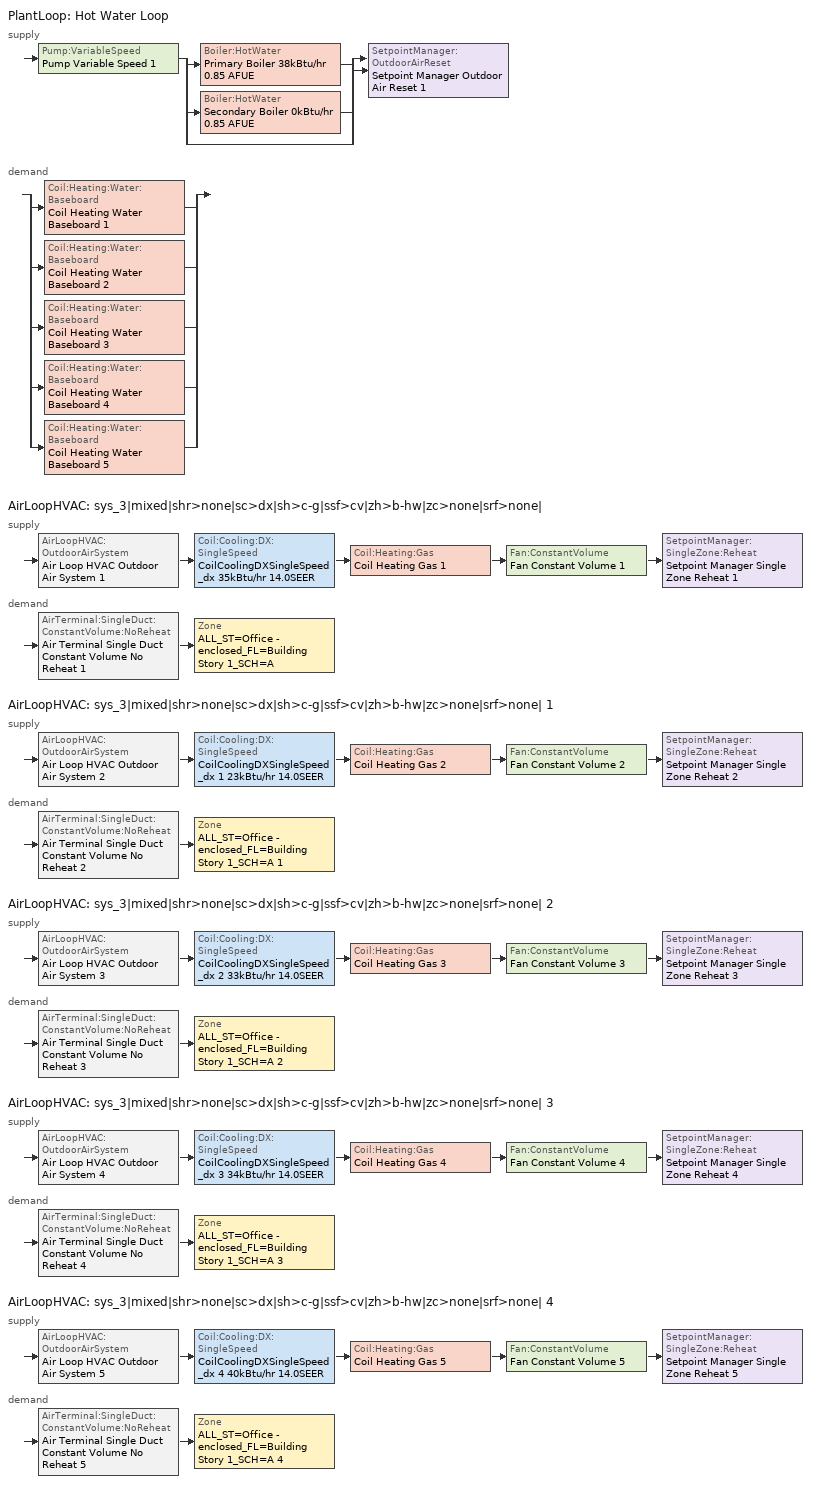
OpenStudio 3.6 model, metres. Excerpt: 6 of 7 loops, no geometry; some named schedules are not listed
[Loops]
PlantLoop 'Hot Water Loop'
 supply: Pump:VariableSpeed 'Pump Variable Speed 1' > split
  | Boiler:HotWater 'Primary Boiler 38kBtu/hr 0.85 AFUE'
  | Boiler:HotWater 'Secondary Boiler 0kBtu/hr 0.85 AFUE'
  | bypass
  join > SetpointManager:OutdoorAirReset 'Setpoint Manager Outdoor Air Reset 1'
 demand: split
  | Coil:Heating:Water:Baseboard 'Coil Heating Water Baseboard 1'
  | Coil:Heating:Water:Baseboard 'Coil Heating Water Baseboard 2'
  | Coil:Heating:Water:Baseboard 'Coil Heating Water Baseboard 3'
  | Coil:Heating:Water:Baseboard 'Coil Heating Water Baseboard 4'
  | Coil:Heating:Water:Baseboard 'Coil Heating Water Baseboard 5'
AirLoopHVAC 'sys_3|mixed|shr>none|sc>dx|sh>c-g|ssf>cv|zh>b-hw|zc>none|srf>none|'
 supply: AirLoopHVAC:OutdoorAirSystem 'Air Loop HVAC Outdoor Air System 1' > Coil:Cooling:DX:SingleSpeed 'CoilCoolingDXSingleSpeed_dx 35kBtu/hr 14.0SEER' > Coil:Heating:Gas 'Coil Heating Gas 1' > Fan:ConstantVolume 'Fan Constant Volume 1' > SetpointManager:SingleZone:Reheat 'Setpoint Manager Single Zone Reheat 1'
 demand: AirTerminal:SingleDuct:ConstantVolume:NoReheat 'Air Terminal Single Duct Constant Volume No Reheat 1' > Zone 'ALL_ST=Office - enclosed_FL=Building Story 1_SCH=A'
AirLoopHVAC 'sys_3|mixed|shr>none|sc>dx|sh>c-g|ssf>cv|zh>b-hw|zc>none|srf>none| 1'
 supply: AirLoopHVAC:OutdoorAirSystem 'Air Loop HVAC Outdoor Air System 2' > Coil:Cooling:DX:SingleSpeed 'CoilCoolingDXSingleSpeed_dx 1 23kBtu/hr 14.0SEER' > Coil:Heating:Gas 'Coil Heating Gas 2' > Fan:ConstantVolume 'Fan Constant Volume 2' > SetpointManager:SingleZone:Reheat 'Setpoint Manager Single Zone Reheat 2'
 demand: AirTerminal:SingleDuct:ConstantVolume:NoReheat 'Air Terminal Single Duct Constant Volume No Reheat 2' > Zone 'ALL_ST=Office - enclosed_FL=Building Story 1_SCH=A 1'
AirLoopHVAC 'sys_3|mixed|shr>none|sc>dx|sh>c-g|ssf>cv|zh>b-hw|zc>none|srf>none| 2'
 supply: AirLoopHVAC:OutdoorAirSystem 'Air Loop HVAC Outdoor Air System 3' > Coil:Cooling:DX:SingleSpeed 'CoilCoolingDXSingleSpeed_dx 2 33kBtu/hr 14.0SEER' > Coil:Heating:Gas 'Coil Heating Gas 3' > Fan:ConstantVolume 'Fan Constant Volume 3' > SetpointManager:SingleZone:Reheat 'Setpoint Manager Single Zone Reheat 3'
 demand: AirTerminal:SingleDuct:ConstantVolume:NoReheat 'Air Terminal Single Duct Constant Volume No Reheat 3' > Zone 'ALL_ST=Office - enclosed_FL=Building Story 1_SCH=A 2'
AirLoopHVAC 'sys_3|mixed|shr>none|sc>dx|sh>c-g|ssf>cv|zh>b-hw|zc>none|srf>none| 3'
 supply: AirLoopHVAC:OutdoorAirSystem 'Air Loop HVAC Outdoor Air System 4' > Coil:Cooling:DX:SingleSpeed 'CoilCoolingDXSingleSpeed_dx 3 34kBtu/hr 14.0SEER' > Coil:Heating:Gas 'Coil Heating Gas 4' > Fan:ConstantVolume 'Fan Constant Volume 4' > SetpointManager:SingleZone:Reheat 'Setpoint Manager Single Zone Reheat 4'
 demand: AirTerminal:SingleDuct:ConstantVolume:NoReheat 'Air Terminal Single Duct Constant Volume No Reheat 4' > Zone 'ALL_ST=Office - enclosed_FL=Building Story 1_SCH=A 3'
AirLoopHVAC 'sys_3|mixed|shr>none|sc>dx|sh>c-g|ssf>cv|zh>b-hw|zc>none|srf>none| 4'
 supply: AirLoopHVAC:OutdoorAirSystem 'Air Loop HVAC Outdoor Air System 5' > Coil:Cooling:DX:SingleSpeed 'CoilCoolingDXSingleSpeed_dx 4 40kBtu/hr 14.0SEER' > Coil:Heating:Gas 'Coil Heating Gas 5' > Fan:ConstantVolume 'Fan Constant Volume 5' > SetpointManager:SingleZone:Reheat 'Setpoint Manager Single Zone Reheat 5'
 demand: AirTerminal:SingleDuct:ConstantVolume:NoReheat 'Air Terminal Single Duct Constant Volume No Reheat 5' > Zone 'ALL_ST=Office - enclosed_FL=Building Story 1_SCH=A 4'
[Sizing:Zone] Zone Cooling Design Supply Air Temperature Input Method=TemperatureDifference; Zone Cooling Design Supply Air Temperature {C}=14; Zone Cooling Design Supply Air Temperature Difference {deltaC}=11; Zone Heating Design Supply Air Temperature Input Method=TemperatureDifference; Zone Heating Design Supply Air Temperature {C}=40; Zone Heating Design Supply Air Temperature Difference {deltaC}=21; Zone Cooling Design Supply Air Humidity Ratio {kg-H2O/kg-air}=0.0085; Zone Heating Design Supply Air Humidity Ratio {kg-H2O/kg-air}=0.008; Zone Heating Sizing Factor=1.3; Zone Cooling Sizing Factor=1.1; Cooling Design Air Flow Method=DesignDay; Heating Design Air Flow Method=DesignDay; Account for Dedicated Outdoor Air System=No; Dedicated Outdoor Air System Control Strategy=NeutralSupplyAir; Dedicated Outdoor Air Low Setpoint Temperature for Design {C}=autosize; Dedicated Outdoor Air High Setpoint Temperature for Design {C}=autosize; Zone Load Sizing Method=Sensible Load Only No Latent Load; Zone Latent Cooling Design Supply Air Humidity Ratio Input Method=HumidityRatioDifference; Zone Cooling Design Supply Air Humidity Ratio Difference {kgWater/kgDryAir}=0.005; Zone Latent Heating Design Supply Air Humidity Ratio Input Method=HumidityRatioDifference; Zone Humidification Design Supply Air Humidity Ratio Difference {kgWater/kgDryAir}=0.005
ALL_ST=Office - enclosed_FL=Building Story 1_SCH=A; ALL_ST=Office - enclosed_FL=Building Story 1_SCH=A 1; ALL_ST=Office - enclosed_FL=Building Story 1_SCH=A 2; ALL_ST=Office - enclosed_FL=Building Story 1_SCH=A 3; ALL_ST=Office - enclosed_FL=Building Story 1_SCH=A 4
[Zone equipment]
ALL_ST=Office - enclosed_FL=Building Story 1_SCH=A: Zone HVAC Baseboard Convective Water 1, Air Terminal Single Duct Constant Volume No Reheat 1
ALL_ST=Office - enclosed_FL=Building Story 1_SCH=A 1: Zone HVAC Baseboard Convective Water 2, Air Terminal Single Duct Constant Volume No Reheat 2
ALL_ST=Office - enclosed_FL=Building Story 1_SCH=A 2: Zone HVAC Baseboard Convective Water 3, Air Terminal Single Duct Constant Volume No Reheat 3
ALL_ST=Office - enclosed_FL=Building Story 1_SCH=A 3: Zone HVAC Baseboard Convective Water 4, Air Terminal Single Duct Constant Volume No Reheat 4
ALL_ST=Office - enclosed_FL=Building Story 1_SCH=A 4: Zone HVAC Baseboard Convective Water 5, Air Terminal Single Duct Constant Volume No Reheat 5
[PlantLoop]
Hot Water Loop: Fluid Type=Water; Glycol Concentration=0; Plant Loop Volume {m3}=Autocalculate; Load Distribution Scheme=Optimal
[Sizing:Plant]
Hot Water Loop: Loop Type=Heating; Design Loop Exit Temperature {C}=82; Loop Design Temperature Difference {deltaC}=16; Sizing Option=NonCoincident; Zone Timesteps in Averaging Window=1; Coincident Sizing Factor Mode=None
[Pump:VariableSpeed]
Pump Variable Speed 1: Motor Efficiency=0.7; Pump Control Type=Intermittent; Skin Loss Radiative Fraction=0.5; Design Power Sizing Method=PowerPerFlowPerPressure; Design Electric Power per Unit Flow Rate {W/(m3/s)}=348701.1; Design Shaft Power per Unit Flow Rate per Unit Head {W-s/m3-Pa}=1.28205; Design Minimum Flow Rate Fraction=0
[Boiler:HotWater] Fuel Type=NaturalGas; Nominal Thermal Efficiency=0.85; Normalized Boiler Efficiency Curve=BOILER-EFFFPLR-NECB2011; Water Outlet Upper Temperature Limit {C}=99; Boiler Flow Mode=ConstantFlow; Parasitic Electric Load {W}=0; Sizing Factor=1
Name | Nominal Capacity {W}
Primary Boiler 38kBtu/hr 0.85 AFUE | 11089.4
Secondary Boiler 0kBtu/hr 0.85 AFUE | 0.001
[SetpointManager:OutdoorAirReset]
Setpoint Manager Outdoor Air Reset 1: Control Variable=Temperature; Setpoint at Outdoor Low Temperature {C}=82; Outdoor Low Temperature {C}=-16; Setpoint at Outdoor High Temperature {C}=60; Outdoor High Temperature {C}=0; Setpoint Node or NodeList=Hot Water Loop Supply Outlet Node
[AirLoopHVAC] Design Supply Air Flow Rate {m3/s}=autosize; Design Return Air Flow Fraction of Supply Air Flow=1
Name | Availability Schedule
sys_3|mixed|shr>none|sc>dx|sh>c-g|ssf>cv|zh>b-hw|zc>none|srf>none| | sys_3|mixed|shr>none|sc>dx|sh>c-g|ssf>cv|zh>b-hw|zc>none|srf>none| Occ Sch
sys_3|mixed|shr>none|sc>dx|sh>c-g|ssf>cv|zh>b-hw|zc>none|srf>none| 1 | sys_3|mixed|shr>none|sc>dx|sh>c-g|ssf>cv|zh>b-hw|zc>none|srf>none| 1 Occ Sch
sys_3|mixed|shr>none|sc>dx|sh>c-g|ssf>cv|zh>b-hw|zc>none|srf>none| 2 | sys_3|mixed|shr>none|sc>dx|sh>c-g|ssf>cv|zh>b-hw|zc>none|srf>none| 2 Occ Sch
sys_3|mixed|shr>none|sc>dx|sh>c-g|ssf>cv|zh>b-hw|zc>none|srf>none| 3 | sys_3|mixed|shr>none|sc>dx|sh>c-g|ssf>cv|zh>b-hw|zc>none|srf>none| 3 Occ Sch
sys_3|mixed|shr>none|sc>dx|sh>c-g|ssf>cv|zh>b-hw|zc>none|srf>none| 4 | sys_3|mixed|shr>none|sc>dx|sh>c-g|ssf>cv|zh>b-hw|zc>none|srf>none| 4 Occ Sch
[Sizing:System] Type of Load to Size On=Sensible; Design Outdoor Air Flow Rate {m3/s}=Autosize; Central Heating Maximum System Air Flow Ratio=1; Preheat Design Temperature {C}=7; Preheat Design Humidity Ratio {kg-H2O/kg-Air}=0.008; Precool Design Temperature {C}=13; Precool Design Humidity Ratio {kg-H2O/kg-Air}=0.008; Central Cooling Design Supply Air Temperature {C}=13; Central Heating Design Supply Air Temperature {C}=43; Sizing Option=NonCoincident; 100% Outdoor Air in Cooling=No; 100% Outdoor Air in Heating=No; Central Cooling Design Supply Air Humidity Ratio {kg-H2O/kg-Air}=0.0085; Central Heating Design Supply Air Humidity Ratio {kg-H2O/kg-Air}=0.008; Cooling Design Air Flow Method=DesignDay; Cooling Design Air Flow Rate {m3/s}=0; Heating Design Air Flow Method=DesignDay; Heating Design Air Flow Rate {m3/s}=0; System Outdoor Air Method=ZoneSum; Zone Maximum Outdoor Air Fraction=1; Cooling Supply Air Flow Rate Per Floor Area {m3/s-m2}=0.00996765; Cooling Fraction of Autosized Cooling Supply Air Flow Rate=1; Cooling Supply Air Flow Rate Per Unit Cooling Capacity {m3/s-W}=3.94755e-05; Heating Supply Air Flow Rate Per Floor Area {m3/s-m2}=0.00996765; Heating Fraction of Autosized Heating Supply Air Flow Rate=1; Heating Fraction of Autosized Cooling Supply Air Flow Rate=1; Heating Supply Air Flow Rate Per Unit Heating Capacity {m3/s-W}=3.15882e-05; Cooling Design Capacity Method=CoolingDesignCapacity; Cooling Design Capacity {W}=autosize; Cooling Design Capacity Per Floor Area {W/m2}=234.7; Fraction of Autosized Cooling Design Capacity=1; Heating Design Capacity Method=HeatingDesignCapacity; Heating Design Capacity {W}=autosize; Heating Design Capacity Per Floor Area {W/m2}=157; Fraction of Autosized Heating Design Capacity=1; Central Cooling Capacity Control Method=OnOff; Occupant Diversity=autosize
sys_3|mixed|shr>none|sc>dx|sh>c-g|ssf>cv|zh>b-hw|zc>none|srf>none|; sys_3|mixed|shr>none|sc>dx|sh>c-g|ssf>cv|zh>b-hw|zc>none|srf>none| 1; sys_3|mixed|shr>none|sc>dx|sh>c-g|ssf>cv|zh>b-hw|zc>none|srf>none| 2; sys_3|mixed|shr>none|sc>dx|sh>c-g|ssf>cv|zh>b-hw|zc>none|srf>none| 3; sys_3|mixed|shr>none|sc>dx|sh>c-g|ssf>cv|zh>b-hw|zc>none|srf>none| 4
[Fan:ConstantVolume] Availability Schedule=Always On Discrete; Fan Total Efficiency=0.39975; Pressure Rise {Pa}=640; Maximum Flow Rate {m3/s}=AutoSize; Motor Efficiency=0.615
Fan Constant Volume 1; Fan Constant Volume 2; Fan Constant Volume 3; Fan Constant Volume 4; Fan Constant Volume 5
[Coil:Cooling:DX:SingleSpeed] Availability Schedule=Always On Discrete; Rated Total Cooling Capacity {W}=autosize; Rated Sensible Heat Ratio=autosize; Rated COP {W/W}=4.11713; Rated Air Flow Rate {m3/s}=autosize; Rated Evaporator Fan Power Per Volume Flow Rate 2017 {W/(m3/s)}=773.3; Rated Evaporator Fan Power Per Volume Flow Rate 2023 {W/(m3/s)}=934.4; Total Cooling Capacity Function of Temperature Curve=DXCOOL-NECB2011-REF-CAPFT; Total Cooling Capacity Function of Flow Fraction Curve=DXCOOL-NECB2011-REF-CAPFFLOW; Energy Input Ratio Function of Temperature Curve=DXCOOL-NECB2011-REF-COOLEIRFT; Energy Input Ratio Function of Flow Fraction Curve=DXCOOL-NECB2011-REF-COOLEIRFFLOW; Part Load Fraction Correlation Curve=DXCOOL-NECB2011-REF-COOLPLFFPLR; Minimum Outdoor Dry-Bulb Temperature for Compressor Operation {C}=-25; Nominal Time for Condensate Removal to Begin {s}=0; Ratio of Initial Moisture Evaporation Rate and Steady State Latent Capacity=0; Maximum Cycling Rate {cycles/hr}=0; Latent Capacity Time Constant {s}=0; Condenser Type=AirCooled; Evaporative Condenser Effectiveness=0.9; Evaporative Condenser Air Flow Rate {m3/s}=autosize; Evaporative Condenser Pump Rated Power Consumption {W}=autosize; Crankcase Heater Capacity {W}=0; Maximum Outdoor Dry-Bulb Temperature for Crankcase Heater Operation {C}=10; Basin Heater Capacity {W/K}=0; Basin Heater Setpoint Temperature {C}=2
CoilCoolingDXSingleSpeed_dx 35kBtu/hr 14.0SEER; CoilCoolingDXSingleSpeed_dx 1 23kBtu/hr 14.0SEER; CoilCoolingDXSingleSpeed_dx 2 33kBtu/hr 14.0SEER; CoilCoolingDXSingleSpeed_dx 3 34kBtu/hr 14.0SEER; CoilCoolingDXSingleSpeed_dx 4 40kBtu/hr 14.0SEER
[Coil:Heating:Gas] Availability Schedule=Always On Discrete; Gas Burner Efficiency=0.924; Nominal Capacity {W}=AutoSize; Parasitic Electric Load {W}=0; Part Load Fraction Correlation Curve=FURNACE-EFFPLR-NECB2011; Parasitic Gas Load {W}=0
Coil Heating Gas 1; Coil Heating Gas 2; Coil Heating Gas 3; Coil Heating Gas 4; Coil Heating Gas 5
[Controller:OutdoorAir] Minimum Outdoor Air Flow Rate {m3/s}=autosize; Maximum Outdoor Air Flow Rate {m3/s}=Autosize; Economizer Control Type=NoEconomizer; Economizer Control Action Type=ModulateFlow; Economizer Maximum Limit Dry-Bulb Temperature {C}=28; Economizer Maximum Limit Enthalpy {J/kg}=64000; Economizer Minimum Limit Dry-Bulb Temperature {C}=-100; Lockout Type=NoLockout; Minimum Limit Type=FixedMinimum; High Humidity Control=No; Heat Recovery Bypass Control Type=BypassWhenWithinEconomizerLimits
Name | Minimum Outdoor Air Schedule | Controller Mechanical Ventilation
Controller Outdoor Air 1 | sys_3|mixed|shr>none|sc>dx|sh>c-g|ssf>cv|zh>b-hw|zc>none|srf>none| Occ Sch | Controller Mechanical Ventilation 1
Controller Outdoor Air 2 | sys_3|mixed|shr>none|sc>dx|sh>c-g|ssf>cv|zh>b-hw|zc>none|srf>none| 1 Occ Sch | Controller Mechanical Ventilation 2
Controller Outdoor Air 3 | sys_3|mixed|shr>none|sc>dx|sh>c-g|ssf>cv|zh>b-hw|zc>none|srf>none| 2 Occ Sch | Controller Mechanical Ventilation 3
Controller Outdoor Air 4 | sys_3|mixed|shr>none|sc>dx|sh>c-g|ssf>cv|zh>b-hw|zc>none|srf>none| 3 Occ Sch | Controller Mechanical Ventilation 4
Controller Outdoor Air 5 | sys_3|mixed|shr>none|sc>dx|sh>c-g|ssf>cv|zh>b-hw|zc>none|srf>none| 4 Occ Sch | Controller Mechanical Ventilation 5
[Controller:MechanicalVentilation] Availability Schedule=Always On Discrete; System Outdoor Air Method=ZoneSum
Controller Mechanical Ventilation 1; Controller Mechanical Ventilation 2; Controller Mechanical Ventilation 3; Controller Mechanical Ventilation 4; Controller Mechanical Ventilation 5
[AirLoopHVAC:OutdoorAirSystem]
Name | Controller
Air Loop HVAC Outdoor Air System 1 | Controller Outdoor Air 1
Air Loop HVAC Outdoor Air System 2 | Controller Outdoor Air 2
Air Loop HVAC Outdoor Air System 3 | Controller Outdoor Air 3
Air Loop HVAC Outdoor Air System 4 | Controller Outdoor Air 4
Air Loop HVAC Outdoor Air System 5 | Controller Outdoor Air 5
[SetpointManager:SingleZone:Reheat] Minimum Supply Air Temperature {C}=13; Maximum Supply Air Temperature {C}=43
Name | Control Zone | Setpoint Node or NodeList
Setpoint Manager Single Zone Reheat 1 | ALL_ST=Office - enclosed_FL=Building Story 1_SCH=A | sys_3|mixed|shr>none|sc>dx|sh>c-g|ssf>cv|zh>b-hw|zc>none|srf>none| Supply Outlet Node
Setpoint Manager Single Zone Reheat 2 | ALL_ST=Office - enclosed_FL=Building Story 1_SCH=A 1 | sys_3|mixed|shr>none|sc>dx|sh>c-g|ssf>cv|zh>b-hw|zc>none|srf>none| 1 Supply Outlet Node
Setpoint Manager Single Zone Reheat 3 | ALL_ST=Office - enclosed_FL=Building Story 1_SCH=A 2 | sys_3|mixed|shr>none|sc>dx|sh>c-g|ssf>cv|zh>b-hw|zc>none|srf>none| 2 Supply Outlet Node
Setpoint Manager Single Zone Reheat 4 | ALL_ST=Office - enclosed_FL=Building Story 1_SCH=A 3 | sys_3|mixed|shr>none|sc>dx|sh>c-g|ssf>cv|zh>b-hw|zc>none|srf>none| 3 Supply Outlet Node
Setpoint Manager Single Zone Reheat 5 | ALL_ST=Office - enclosed_FL=Building Story 1_SCH=A 4 | sys_3|mixed|shr>none|sc>dx|sh>c-g|ssf>cv|zh>b-hw|zc>none|srf>none| 4 Supply Outlet Node
[Coil:Heating:Water:Baseboard] Heating Design Capacity Method=HeatingDesignCapacity; Heating Design Capacity {W}=autosize; Heating Design Capacity Per Floor Area {W/m2}=0; Fraction of Autosized Heating Design Capacity=0.8
Coil Heating Water Baseboard 1; Coil Heating Water Baseboard 2; Coil Heating Water Baseboard 3; Coil Heating Water Baseboard 4; Coil Heating Water Baseboard 5
[ZoneHVAC:Baseboard:Convective:Water] Availability Schedule=Always On Discrete
Name | Heating Coil
Zone HVAC Baseboard Convective Water 1 | Coil Heating Water Baseboard 1
Zone HVAC Baseboard Convective Water 2 | Coil Heating Water Baseboard 2
Zone HVAC Baseboard Convective Water 3 | Coil Heating Water Baseboard 3
Zone HVAC Baseboard Convective Water 4 | Coil Heating Water Baseboard 4
Zone HVAC Baseboard Convective Water 5 | Coil Heating Water Baseboard 5
[AirTerminal:SingleDuct:ConstantVolume:NoReheat] Availability Schedule=Always On Discrete; Maximum Air Flow Rate {m3/s}=AutoSize
Air Terminal Single Duct Constant Volume No Reheat 1; Air Terminal Single Duct Constant Volume No Reheat 2; Air Terminal Single Duct Constant Volume No Reheat 3; Air Terminal Single Duct Constant Volume No Reheat 4; Air Terminal Single Duct Constant Volume No Reheat 5
[Schedule:Ruleset]
Name | Default Day Schedule | Summer Design Day Schedule | Winter Design Day Schedule
sys_3|mixed|shr>none|sc>dx|sh>c-g|ssf>cv|zh>b-hw|zc>none|srf>none| Occ Sch | sys_3|mixed|shr>none|sc>dx|sh>c-g|ssf>cv|zh>b-hw|zc>none|srf>none| Occ Sch Default | sys_3|mixed|shr>none|sc>dx|sh>c-g|ssf>cv|zh>b-hw|zc>none|srf>none| Occ Sch Summer Design Day | sys_3|mixed|shr>none|sc>dx|sh>c-g|ssf>cv|zh>b-hw|zc>none|srf>none| Occ Sch Winter Design Day
sys_3|mixed|shr>none|sc>dx|sh>c-g|ssf>cv|zh>b-hw|zc>none|srf>none| 1 Occ Sch | sys_3|mixed|shr>none|sc>dx|sh>c-g|ssf>cv|zh>b-hw|zc>none|srf>none| 1 Occ Sch Default | sys_3|mixed|shr>none|sc>dx|sh>c-g|ssf>cv|zh>b-hw|zc>none|srf>none| 1 Occ Sch Summer Design Day | sys_3|mixed|shr>none|sc>dx|sh>c-g|ssf>cv|zh>b-hw|zc>none|srf>none| 1 Occ Sch Winter Design Day
sys_3|mixed|shr>none|sc>dx|sh>c-g|ssf>cv|zh>b-hw|zc>none|srf>none| 2 Occ Sch | sys_3|mixed|shr>none|sc>dx|sh>c-g|ssf>cv|zh>b-hw|zc>none|srf>none| 2 Occ Sch Default | sys_3|mixed|shr>none|sc>dx|sh>c-g|ssf>cv|zh>b-hw|zc>none|srf>none| 2 Occ Sch Summer Design Day | sys_3|mixed|shr>none|sc>dx|sh>c-g|ssf>cv|zh>b-hw|zc>none|srf>none| 2 Occ Sch Winter Design Day
sys_3|mixed|shr>none|sc>dx|sh>c-g|ssf>cv|zh>b-hw|zc>none|srf>none| 3 Occ Sch | sys_3|mixed|shr>none|sc>dx|sh>c-g|ssf>cv|zh>b-hw|zc>none|srf>none| 3 Occ Sch Default | sys_3|mixed|shr>none|sc>dx|sh>c-g|ssf>cv|zh>b-hw|zc>none|srf>none| 3 Occ Sch Summer Design Day | sys_3|mixed|shr>none|sc>dx|sh>c-g|ssf>cv|zh>b-hw|zc>none|srf>none| 3 Occ Sch Winter Design Day
sys_3|mixed|shr>none|sc>dx|sh>c-g|ssf>cv|zh>b-hw|zc>none|srf>none| 4 Occ Sch | sys_3|mixed|shr>none|sc>dx|sh>c-g|ssf>cv|zh>b-hw|zc>none|srf>none| 4 Occ Sch Default | sys_3|mixed|shr>none|sc>dx|sh>c-g|ssf>cv|zh>b-hw|zc>none|srf>none| 4 Occ Sch Summer Design Day | sys_3|mixed|shr>none|sc>dx|sh>c-g|ssf>cv|zh>b-hw|zc>none|srf>none| 4 Occ Sch Winter Design Day
[Schedule:Day]
sys_3|mixed|shr>none|sc>dx|sh>c-g|ssf>cv|zh>b-hw|zc>none|srf>none| Occ Sch Default; sys_3|mixed|shr>none|sc>dx|sh>c-g|ssf>cv|zh>b-hw|zc>none|srf>none| 1 Occ Sch Default: 8, 0, 0, 19, 0, 1, 24, 0, 0
sys_3|mixed|shr>none|sc>dx|sh>c-g|ssf>cv|zh>b-hw|zc>none|srf>none| Occ Sch Winter Design Day; sys_3|mixed|shr>none|sc>dx|sh>c-g|ssf>cv|zh>b-hw|zc>none|srf>none| Occ Sch Summer Design Day; sys_3|mixed|shr>none|sc>dx|sh>c-g|ssf>cv|zh>b-hw|zc>none|srf>none| 1 Occ Sch Winter Design Day; sys_3|mixed|shr>none|sc>dx|sh>c-g|ssf>cv|zh>b-hw|zc>none|srf>none| 1 Occ Sch Summer Design Day: 24, 0, 1
[Schedule:Rule]
sys_3|mixed|shr>none|sc>dx|sh>c-g|ssf>cv|zh>b-hw|zc>none|srf>none| Occ Sch Sunday Rule: Schedule Ruleset=sys_3|mixed|shr>none|sc>dx|sh>c-g|ssf>cv|zh>b-hw|zc>none|srf>none| Occ Sch; Rule Order=0; Day Schedule=sys_3|mixed|shr>none|sc>dx|sh>c-g|ssf>cv|zh>b-hw|zc>none|srf>none| Occ Sch Sunday; Apply Sunday=Yes; Apply Saturday=Yes; Date Specification Type=DateRange; Start Month=1; Start Day=1; End Month=12; End Day=31
[Schedule:Constant]
Always On Discrete: Value=1
[Curve:Biquadratic] Minimum Value of x=13; Maximum Value of x=24; Minimum Value of y=24; Maximum Value of y=46
Name | Coefficient1 Constant | Coefficient2 x | Coefficient3 x**2 | Coefficient4 y | Coefficient5 y**2 | Coefficient6 x*y
DXCOOL-NECB2011-REF-CAPFT | 0.867905 | 0.0142459 | 0.00055436 | -0.0075575 | 3.3e-05 | -0.0001918
DXCOOL-NECB2011-REF-COOLEIRFT | 0.114171 | 0.0281822 | -0.0004199 | 0.0214108 | 0.000161028 | -0.000679104
[Curve:Quadratic] Minimum Value of x=0.5; Maximum Value of x=1.5
Name | Coefficient1 Constant | Coefficient2 x | Coefficient3 x**2
DXCOOL-NECB2011-REF-CAPFFLOW | 0.8 | 0.2 | 0
DXCOOL-NECB2011-REF-COOLEIRFFLOW | 1.1552 | -0.1808 | 0.0256
[Curve:Cubic] Maximum Value of x=1
Name | Coefficient1 Constant | Coefficient2 x | Coefficient3 x**2 | Coefficient4 x**3 | Minimum Value of x
DXCOOL-NECB2011-REF-COOLPLFFPLR | 0.0277 | 4.9151 | -8.184 | 4.2702 | 0.7
BOILER-EFFFPLR-NECB2011 | 0.3831 | 2.0567 | -2.6469 | 1.2148 | 0
FURNACE-EFFPLR-NECB2011 | 0.722 | 0.8211 | -1.0396 | 0.5 | 0
